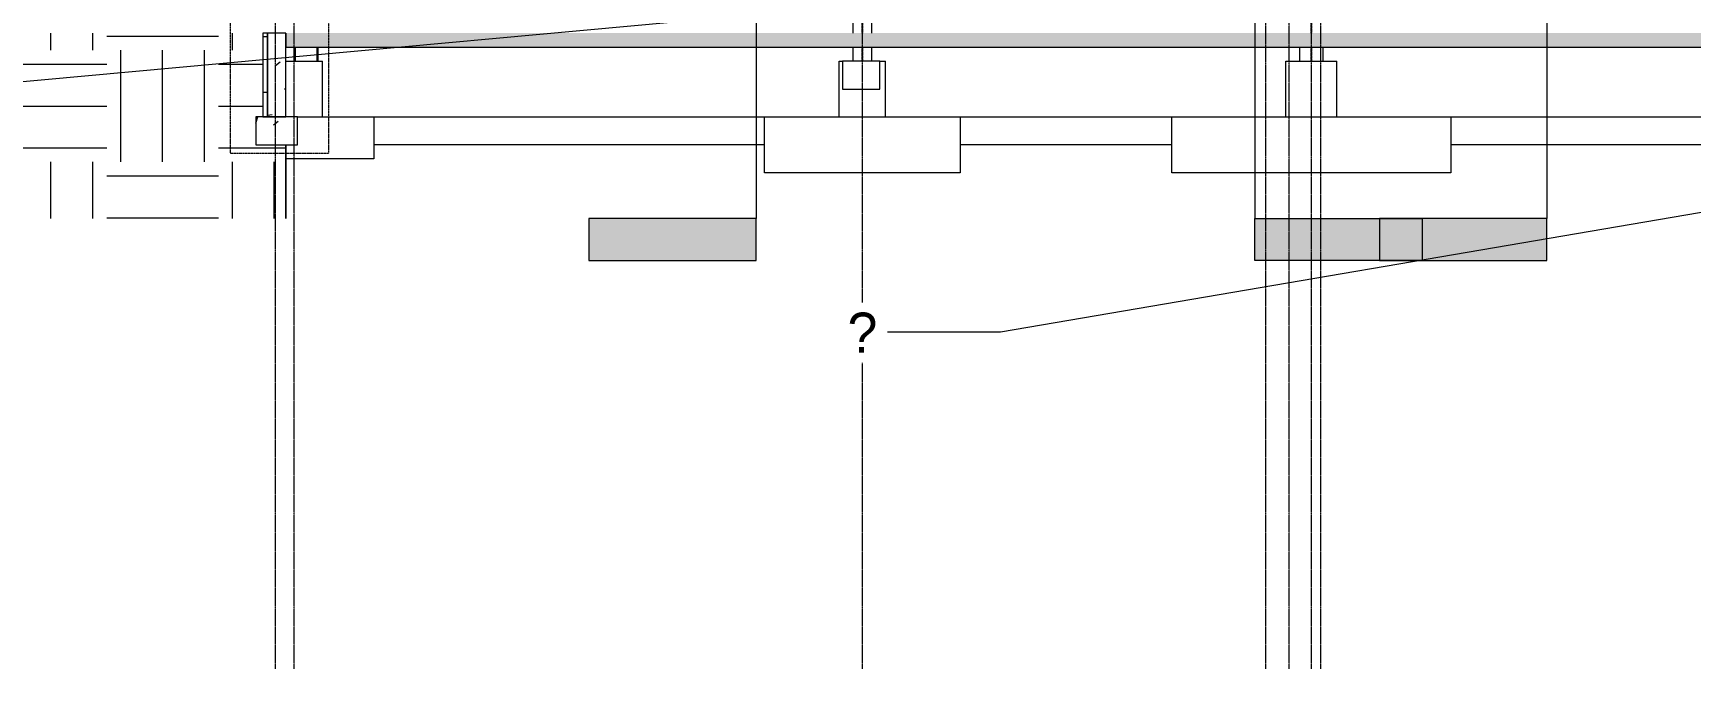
# Model space of a CAD drawing. Header units: inches. Extents: x -23565 to -43, y -324 to 853.
# Drawn here: x -22899 to -22187, y -273 to 0 of the extents above; entities that cross this region are included whole.
import ezdxf

# ---------------------------------------------------------------- set-up
doc = ezdxf.new("R2010")
doc.units = ezdxf.units.IN
doc.header["$MEASUREMENT"] = 0
for name, pattern in [('Dash Dot 3_16_', [0.3125, 0.1875, -0.0625, 0, -0.0625]), ('Grid Line 1_2_', [0.875, 0.5, -0.125, 0.125, -0.125]), ('Hidden 1_8_', [0.1875, 0.125, -0.0625])]:
    doc.linetypes.add(name, pattern=pattern)
for name, color, linetype, lineweight in [('A-ANNO-IDEN', 131, 'Continuous', 9), ('A-ANNO-SYMB', 150, 'Continuous', 9), ('A-FLOR', 192, 'Continuous', 13), ('A-FLOR-MCUT', 51, 'Continuous', 9), ('A-FLOR-PATT', 8, 'Continuous', 25), ('A-WALL', 113, 'Continuous', 13), ('A-WALL-PATT', 111, 'Continuous', 25), ('C-TOPO', 7, 'Continuous', 13), ('G-ANNO-SYMB', 111, 'Continuous', 9), ('L-SITE-WALL', 31, 'Continuous', 13), ('S-BEAM', 12, 'Continuous', 13), ('S-COLS', 52, 'Continuous', 13), ('S-FNDN', 32, 'Continuous', 13), ('S-GRID', 1, 'Continuous', 9)]:
    doc.layers.add(name, color=color, linetype=linetype, lineweight=lineweight)
doc.styles.add('Century Gothic', font='GOTHIC.TTF', dxfattribs={"height": 17.245342})
pattern_1 = [(50, (-21811.89, 94.61), (55.0854, -4.8198), [5.76, -63.36]), (355, (-21811.89, 94.61), (-10.6557, 57.7685), [4.608, -50.688]), (100.451, (-21807.3, 94.21), (44.4295, 52.9487), [4.895, -53.848]), (46.184, (-21811.89, 109.97), (81.9644, -12.712), [8.64, -95.04]), (96.636, (-21805.06, 108.91), (71.7815, 74.8124), [7.343, -80.772]), (351.184, (-21811.89, 109.97), (71.782, 74.8124), [6.912, -76.032]), (21, (-21804.21, 106.13), (45.842, -30.9215), [5.76, -63.36]), (326, (-21804.21, 106.13), (18.687, 55.6915), [4.608, -50.688]), (71.451, (-21800.39, 103.553), (64.529, 24.77), [4.895, -53.848]), (37.5, (-21811.89, 94.61), (0.9339, 25.5668), [2.534, -47.539, 2.534, -48.922, -50.88]), (37.5, (-21811.89, 94.61), (0.9339, 25.5668), [-101.53, 2.534, -48.346]), (7.5, (-21811.89, 94.61), (20.20404, 30.2913), [2.534, -26.803, 2.534, -46.387, -19.392]), (7.5, (-21811.89, 94.61), (20.20404, 30.2913), [-78.259, 2.534, -16.858]), (327.5, (-21829.017, 94.61), (40.9978, -1.7324), [2.534, -16.666, 2.534, -57.37, -79.488]), (327.5, (-21829.017, 94.61), (40.9978, -1.7324), [-79.104, 2.534, -76.954]), (317.5, (-21836.697, 94.61), (44.7889, 7.6878), [2.534, -22.426, 2.534, -37.248, -56.448]), (317.5, (-21836.697, 94.61), (44.7889, 7.6878), [-64.742, 2.534, -53.914])]

# ---------------------------------------------------------------- blocks, each defined once
blk = doc.blocks.new('Struct_Xcel_Sports Complex_rvt-1-Building Section - North_South looking West _ Clinic')
at = {"layer": 'A-FLOR-PATT', "lineweight": 9}
h = blk.add_hatch(dxfattribs=at)
h.set_pattern_fill('FP_10', color=256, style=0, pattern_type=2)
h.set_pattern_definition(pattern_1)
h.paths.add_polyline_path([(-22790.8, -6), (-20899.55, -6), (-20899.55, 0), (-22790.8, 0), (-22790.8, -1.56)], flags=0)
at = {"layer": 'A-WALL-PATT', "lineweight": 9}
h = blk.add_hatch(dxfattribs=at)
h.set_pattern_fill('FP_10', color=8, style=0, pattern_type=2)
h.set_pattern_definition(pattern_1)
h.paths.add_polyline_path([(-22790.8, -36), (-22790.8, 0), (-22798.8, 0), (-22798.8, -36)], flags=0)
at = {"layer": 'S-FNDN', "lineweight": 9}
h = blk.add_hatch(dxfattribs=at)
h.set_pattern_fill('FP_10', color=8, style=0, pattern_type=2)
h.set_pattern_definition(pattern_1)
h.paths.add_polyline_path([(-22803.8, -48), (-22785.8, -48), (-22785.8, -36), (-22803.8, -36)], flags=0)
at = {"layer": 'A-FLOR', "color": 7}
blk.add_line((-22790.8, -6), (-20899.55, -6), dxfattribs=at)
at = {"layer": 'A-FLOR-MCUT', "color": 7, "lineweight": 13}
blk.add_line((-22790.8, 0), (-22790.8, -6), dxfattribs=at)
at = {"layer": 'A-WALL', "color": 7}
blk.add_line((-22790.8, -6), (-22790.8, 0), dxfattribs=at)
at = {"layer": 'L-SITE-WALL', "color": 7}
for p, q in [((-22790.8, 0), (-22798.8, 0)), ((-22798.8, 0), (-22798.8, -36)), ((-22790.8, -36), (-22790.8, -6)), ((-22798.8, -36), (-22790.8, -36))]:
    blk.add_line(p, q, dxfattribs=at)
at = {"layer": 'S-BEAM', "color": 7}
for p, q in [((-22535.61, -12), (-22551.61, -12)), ((-22551.61, -12), (-22551.61, -24)), ((-22535.61, -24), (-22535.61, -12)), ((-22551.61, -24), (-22535.61, -24))]:
    blk.add_line(p, q, dxfattribs=at)
at = {"layer": 'S-FNDN', "color": 8, "lineweight": 9}
for p, q in [((-22790.8, -12), (-22775.05, -12)), ((-22775.05, -36), (-22775.05, -12)), ((-22553.05, -12), (-22551.61, -12)), ((-22553.05, -36), (-22553.05, -12)), ((-22535.61, -12), (-22533.05, -12)), ((-22533.05, -36), (-22533.05, -12)), ((-22361.05, -12), (-22339.05, -12)), ((-22361.05, -36), (-22361.05, -12)), ((-22339.05, -36), (-22339.05, -12)), ((-22785.8, -36), (-22753.05, -36)), ((-22753.05, -36), (-22585.05, -36)), ((-22753.05, -36), (-22753.05, -54)), ((-22585.05, -36), (-22501.05, -36)), ((-22585.05, -60), (-22585.05, -36)), ((-22501.05, -36), (-22410.05, -36)), ((-22501.05, -36), (-22501.05, -60)), ((-22410.05, -36), (-22290.05, -36)), ((-22410.05, -60), (-22410.05, -36)), ((-22290.05, -36), (-22150.8, -36)), ((-22290.05, -36), (-22290.05, -60)), ((-22585.05, -48), (-22753.05, -48)), ((-22410.05, -48), (-22501.05, -48)), ((-22150.8, -48), (-22290.05, -48)), ((-22753.05, -54), (-22790.8, -54)), ((-22501.05, -60), (-22585.05, -60)), ((-22290.05, -60), (-22410.05, -60))]:
    blk.add_line(p, q, dxfattribs=at)
at = {"layer": 'S-FNDN', "color": 7}
for p, q in [((-22785.8, -36), (-22803.8, -36)), ((-22803.8, -36), (-22803.8, -48)), ((-22785.8, -48), (-22785.8, -36)), ((-22803.8, -48), (-22785.8, -48))]:
    blk.add_line(p, q, dxfattribs=at)
blk = doc.blocks.new('W-Wide Flange-Column - B3_D-1389301-Building Section - North_South looking West _ Clinic')
at = {"layer": 'S-COLS', "color": 8, "linetype": 'Hidden 1_8_', "lineweight": 9}
for p, q in [((-22350.21, 118.46), (-22350.21, 0)), ((-22349.9, 0), (-22349.9, 118.46)), ((-22350.21, -6), (-22350.21, -12)), ((-22349.9, -12), (-22349.9, -6))]:
    blk.add_line(p, q, dxfattribs=at)
blk = doc.blocks.new('W-Wide Flange-Column - B4_F-1389255-Building Section - North_South looking West _ Clinic')
at = {"layer": 'S-COLS', "color": 8, "lineweight": 9}
for p, q in [((-22547.05, 0), (-22547.05, 145.18)), ((-22539.05, 145.18), (-22539.05, 0)), ((-22547.05, -12), (-22547.05, -6)), ((-22539.05, -6), (-22539.05, -12))]:
    blk.add_line(p, q, dxfattribs=at)
at = {"layer": 'S-COLS', "color": 8, "linetype": 'Hidden 1_8_', "lineweight": 9}
for p, q in [((-22543.21, 118.48), (-22543.21, 0)), ((-22542.9, 0), (-22542.9, 118.48)), ((-22543.21, -6), (-22543.21, -12)), ((-22542.9, -12), (-22542.9, -6))]:
    blk.add_line(p, q, dxfattribs=at)
blk = doc.blocks.new('Section - 3_32_ x 3_8_-18514-Building Section - North_South looking West _ Clinic')
at = {"layer": 'G-ANNO-SYMB'}
blk.add_hatch(color=256, dxfattribs=at).paths.add_polyline_path([(-22320.83, -79.66), (-22248.83, -79.66), (-22248.83, -97.66), (-22320.83, -97.66)], flags=0)
for p, q in [((-22320.83, -79.66), (-22320.83, -97.66)), ((-22248.83, -79.66), (-22320.83, -79.66)), ((-22248.83, -97.66), (-22248.83, -79.66)), ((-22320.83, -97.66), (-22248.83, -97.66))]:
    blk.add_line(p, q, dxfattribs=at)

msp = doc.modelspace()

# ---------------------------------------------------------------- hatches: boundary and pattern name
at = {"layer": 'A-WALL-PATT', "lineweight": 9}
h = msp.add_hatch(dxfattribs=at)
h.set_pattern_fill('FP_3', color=8, style=0, pattern_type=2)
h.set_pattern_definition([(0, (-21811.89, 94.61), (0, 24), []), (90, (-21811.89, 94.61), (-24, 1e-15), [])])
h.paths.add_polyline_path([(-22798.80281, -36), (-22798.80281, 0), (-22800.80281, 0), (-22800.80281, -36)], flags=0)
at = {"layer": 'C-TOPO', "lineweight": 9}
h = msp.add_hatch(dxfattribs=at)
h.set_pattern_fill('FP_2', color=8, style=0, pattern_type=2)
h.set_pattern_definition([(0, (-21811.89, 94.61), (48, 48), [48, -48]), (0, (-21811.89, 112.61), (48, 48), [48, -48]), (0, (-21811.89, 130.61), (48, 48), [48, -48]), (90, (-21805.89, 136.61), (-48, 48), [48, -48]), (90, (-21787.89, 136.61), (-48, 48), [48, -48]), (90, (-21769.89, 136.61), (-48, 48), [48, -48])])
h.paths.add_polyline_path([(-22892.99008, -79.68207), (-22790.80281, -79.68207), (-22790.80281, -48), (-22803.80281, -48), (-22803.80281, -36), (-22800.80281, -36), (-22800.80281, 0), (-23033.919, 0), (-23033.919, -79.68207), (-22942.67296, -79.68207)], flags=0)

# ---------------------------------------------------------------- linework, layer by layer
at = {"layer": 'A-ANNO-IDEN', "color": 153}
for p, q in [((-22477.16782, 18.22431), (-23081.64358, -37.23122)), ((-21624.02125, 18.22431), (-22483.67483, -128.46942)), ((-22483.67483, -128.46942), (-22536.60301, -128.46942))]:
    msp.add_line(p, q, dxfattribs=at)
at = {"layer": 'A-ANNO-SYMB', "linetype": 'Dash Dot 3_16_'}
for p, q in [((-22814.83026, 259.76137), (-22814.83026, -51.59791)), ((-22772.40967, -51.59791), (-22772.40967, 259.76137)), ((-22814.83026, -51.59791), (-22772.40967, -51.59791))]:
    msp.add_line(p, q, dxfattribs=at)
at = {"layer": 'C-TOPO'}
msp.add_line((-22790.80281, -79.68207), (-22790.80281, -48), dxfattribs=at)
at = {"layer": 'C-TOPO', "color": 8, "lineweight": 9}
msp.add_line((-22790.80225, -48), (-22790.80225, -79.68207), dxfattribs=at)
at = {"layer": 'G-ANNO-SYMB'}
for p, q in [((-22588.63029, 545.15708), (-22588.63029, -79.66081)), ((-22374.35697, 545.15708), (-22374.35697, -79.66081)), ((-22248.83309, 545.15708), (-22248.83309, -79.66081))]:
    msp.add_line(p, q, dxfattribs=at)
at = {"layer": 'L-SITE-WALL', "color": 7}
for p, q in [((-22798.80281, 0), (-22800.80281, 0)), ((-22800.80281, 0), (-22800.80281, -36)), ((-22798.80281, -36), (-22798.80281, 0)), ((-22800.80281, -36), (-22798.80281, -36))]:
    msp.add_line(p, q, dxfattribs=at)
at = {"layer": 'S-COLS', "color": 8, "lineweight": 9}
for p, q in [((-22787.30281, -6), (-22787.30281, -12)), ((-22786.86922, -6), (-22786.86922, -12)), ((-22777.4864, -6), (-22777.4864, -12)), ((-22777.05281, -6), (-22777.05281, -12)), ((-22355.05281, -12), (-22355.05281, -6)), ((-22345.05281, -6), (-22345.05281, -12))]:
    msp.add_line(p, q, dxfattribs=at)
at = {"layer": 'S-GRID', "linetype": 'Grid Line 1_2_'}
for p, q in [((-22795.30281, -273.16081), (-22795.30281, 738.65708)), ((-22795.30281, -273.16081), (-22795.30281, 738.65708)), ((-22787.30281, -273.16081), (-22787.30281, 738.65708)), ((-22787.30281, -273.16081), (-22787.30281, 738.65708)), ((-22543.05281, -273.16081), (-22543.05281, 738.65708)), ((-22543.05281, -273.16081), (-22543.05281, 738.65708)), ((-22369.55281, -273.16081), (-22369.55281, 738.65708)), ((-22359.55281, -273.16081), (-22359.55281, 738.65708)), ((-22359.55281, -273.16081), (-22359.55281, 738.65708)), ((-22350.05281, -273.16081), (-22350.05281, 738.65708)), ((-22346.05281, -273.16081), (-22346.05281, 738.65708))]:
    msp.add_line(p, q, dxfattribs=at)

# ---------------------------------------------------------------- block references
at = {"lineweight": 5}
msp.add_blockref('Struct_Xcel_Sports Complex_rvt-1-Building Section - North_South looking West _ Clinic', (0, 0), dxfattribs=at)
at = {"layer": 'G-ANNO-SYMB'}
for p in [(-339.7972, 0), (0, 0)]:
    msp.add_blockref('Section - 3_32_ x 3_8_-18514-Building Section - North_South looking West _ Clinic', p, dxfattribs=at)
at = {"layer": 'G-ANNO-SYMB', "extrusion": (0, 0, -1)}
msp.add_blockref('Section - 3_32_ x 3_8_-18514-Building Section - North_South looking West _ Clinic', (44623.19006, 0), dxfattribs=at)
at = {"layer": 'S-COLS', "color": 8, "lineweight": 9}
msp.add_blockref('W-Wide Flange-Column - B4_F-1389255-Building Section - North_South looking West _ Clinic', (0, 0), dxfattribs=at)
at = {"layer": 'S-COLS', "color": 8, "linetype": 'Hidden 1_8_', "lineweight": 9}
msp.add_blockref('W-Wide Flange-Column - B3_D-1389301-Building Section - North_South looking West _ Clinic', (0, 0), dxfattribs=at)

# ---------------------------------------------------------------- next in the draw order: texts
at = {"layer": 'A-ANNO-IDEN', "insert": (-22536.60301, -120.08122), "char_height": 17.24534, "width": 16.632, "attachment_point": 3, "line_spacing_factor": 0.984117, "style": 'Century Gothic', "bg_fill": 3, "box_fill_scale": 1.25, "bg_fill_color": 0, "bg_fill_transparency": 0}
msp.add_mtext('?', dxfattribs=at)

doc.saveas('drawing.dxf')
